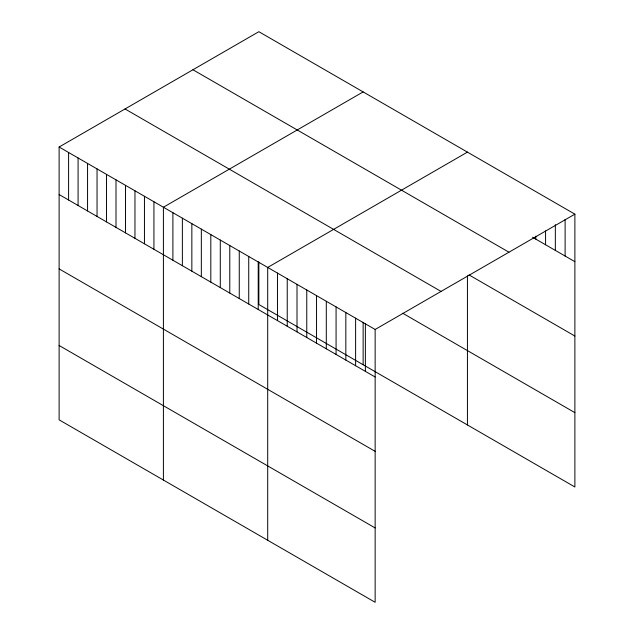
<?xml version="1.0" encoding="UTF-8"?>
<svg xmlns="http://www.w3.org/2000/svg" width="634" height="634" viewBox="0 0 634 634"><rect width="100%" height="100%" fill="white"/><g stroke="black" fill="none" stroke-linecap="round" stroke-linejoin="round"><path stroke-width="0.95" d="M59.12 147.017L375.146 329.474L375.146 602.3L59.12 419.843L59.12 147.017L258.854 31.7L574.88 214.157L574.88 486.983L258.854 304.526L258.854 262.04M363.139 91.914L163.406 207.223L163.406 480.057M467.432 152.12L267.699 267.437L267.699 540.263M375.146 329.474L574.88 214.157M532.552 237.243L574.88 261.683M192.942 69.756L508.967 252.213M469.057 274.934L574.88 336.036M125.033 108.961L441.058 291.418M402.645 313.196L574.88 412.639M59.12 194.543L375.146 377M59.12 268.895L375.146 451.345M59.12 345.49L375.146 527.948M565.116 219.412L565.116 256.041M555.344 224.658L555.344 250.406M545.573 230.903L545.573 244.764M535.809 236.157L535.809 239.129M467.432 275.822L467.432 424.946M365.382 323.831L365.382 371.358M363.139 322.254L363.139 364.74M355.611 318.189L355.611 365.723M345.839 312.554L345.839 360.08M336.075 306.911L336.075 354.438M326.304 301.277L326.304 348.803M316.54 295.634L316.54 343.16M306.769 289.992L306.769 337.518M297.005 284.357L297.005 331.883M287.234 278.714L287.234 326.241M277.462 273.08L277.462 320.606M258.22 261.961L258.22 309.487M248.734 256.493L248.734 304.019M239.256 251.016L239.256 298.543M229.777 245.54L229.777 293.067M220.291 240.064L220.291 287.598M210.813 234.596L210.813 282.122M201.335 229.12L201.335 276.646M191.848 223.643L191.848 271.178M182.37 218.175L182.37 265.701M172.892 212.699L172.892 260.225M153.927 201.755L153.927 249.281M144.449 196.278L144.449 243.805M134.963 190.802L134.963 238.329M125.484 185.334L125.484 232.86M116.006 179.858L116.006 227.384M106.528 174.382L106.528 221.908M97.042 168.913L97.042 216.44M87.563 163.437L87.563 210.963M78.085 157.961L78.085 205.487M68.599 152.485L68.599 200.019"/></g></svg>
